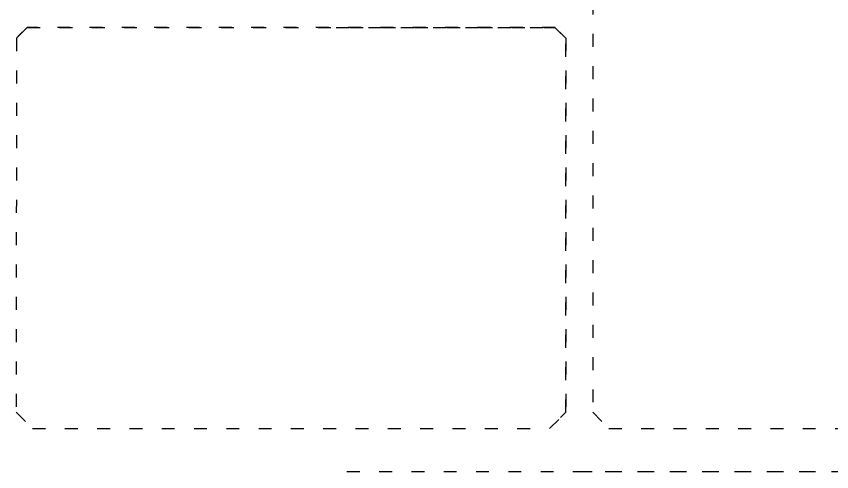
# Model space of a CAD drawing. Header units: millimetres. Extents: x 19715 to 35549, y 3563 to 14826.
# Drawn here: x 20063 to 20820, y 11129 to 11551 of the extents above; entities that cross this region are included whole.
import ezdxf

# ---------------------------------------------------------------- set-up
doc = ezdxf.new("R2010")
doc.units = ezdxf.units.MM
doc.linetypes.add('ACAD_ISO03W100', pattern=[30, 12, -18])
doc.layers.get('0').update_dxf_attribs({"color": 9, "linetype": 'ACAD_ISO03W100'})

msp = doc.modelspace()

# ---------------------------------------------------------------- linework, layer by layer
msp.add_line((20369.67, 11129.04), (21192.44, 11128.94))
for points in [[(20597.95, 11895.29), (20597.95, 11184.01)], [(20597.95, 11895.29), (20597.95, 11184.01)], [(20597.95, 11895.29), (20597.95, 11184.01)], [(20062.9, 11531.14), (20072.9, 11541.14)], [(20062.9, 11531.14), (20072.9, 11541.14)], [(20072.9, 11541.14), (20562.95, 11541.14)], [(20072.9, 11541.14), (20562.95, 11541.14)], [(20568.11, 11179.17), (20572.95, 11184.01), (20572.95, 11531.14), (20562.95, 11541.14), (20359.92, 11541.14)], [(20359.92, 11541.14), (20562.95, 11541.14)], [(20562.95, 11541.14), (20572.95, 11531.14)], [(20562.95, 11541.14), (20572.95, 11531.14)], [(20562.95, 11541.14), (20572.95, 11531.14)], [(20062.9, 11531.14), (20062.86, 11184.08)], [(20062.9, 11531.14), (20062.86, 11184.08)], [(20572.95, 11531.14), (20572.95, 11184.01)], [(20572.95, 11531.14), (20572.95, 11184.01)], [(20572.95, 11531.14), (20572.95, 11184.01)], [(20062.86, 11184.08), (20077.86, 11169.08)], [(20062.86, 11184.08), (20077.86, 11169.08)], [(20557.95, 11169.02), (20572.95, 11184.01)], [(20557.95, 11169.02), (20572.95, 11184.01)], [(20568.11, 11179.17), (20572.95, 11184.01)], [(20597.95, 11184.01), (20612.95, 11169.01)], [(20597.95, 11184.01), (20612.95, 11169.01)], [(20597.95, 11184.01), (20612.95, 11169.01)], [(20077.86, 11169.08), (20557.95, 11169.02)], [(20077.86, 11169.08), (20557.95, 11169.02)], [(20612.95, 11169.01), (21192.44, 11168.94)], [(20612.95, 11169.01), (21192.44, 11168.94)], [(20612.95, 11169.01), (21192.44, 11168.94)], [(20585.45, 11129.01), (20612.95, 11129.01)], [(20612.95, 11129.01), (21192.44, 11128.94)], [(20612.95, 11129.01), (21192.44, 11128.94)], [(20612.95, 11129.01), (21192.44, 11128.94)]]:
    msp.add_lwpolyline(points)
msp.add_lwpolyline([(20062.86, 11184.08), (20077.86, 11169.08), (20557.95, 11169.02), (20572.95, 11184.01), (20572.95, 11531.14), (20562.95, 11541.14), (20072.9, 11541.14), (20062.9, 11531.14), (20062.86, 11184.08)], close=True)
msp.add_lwpolyline([(20062.86, 11184.08), (20077.86, 11169.08), (20557.95, 11169.02), (20572.95, 11184.01), (20572.95, 11531.14), (20562.95, 11541.14), (20072.9, 11541.14), (20062.9, 11531.14), (20062.86, 11184.08)], close=True)

doc.saveas('drawing.dxf')
